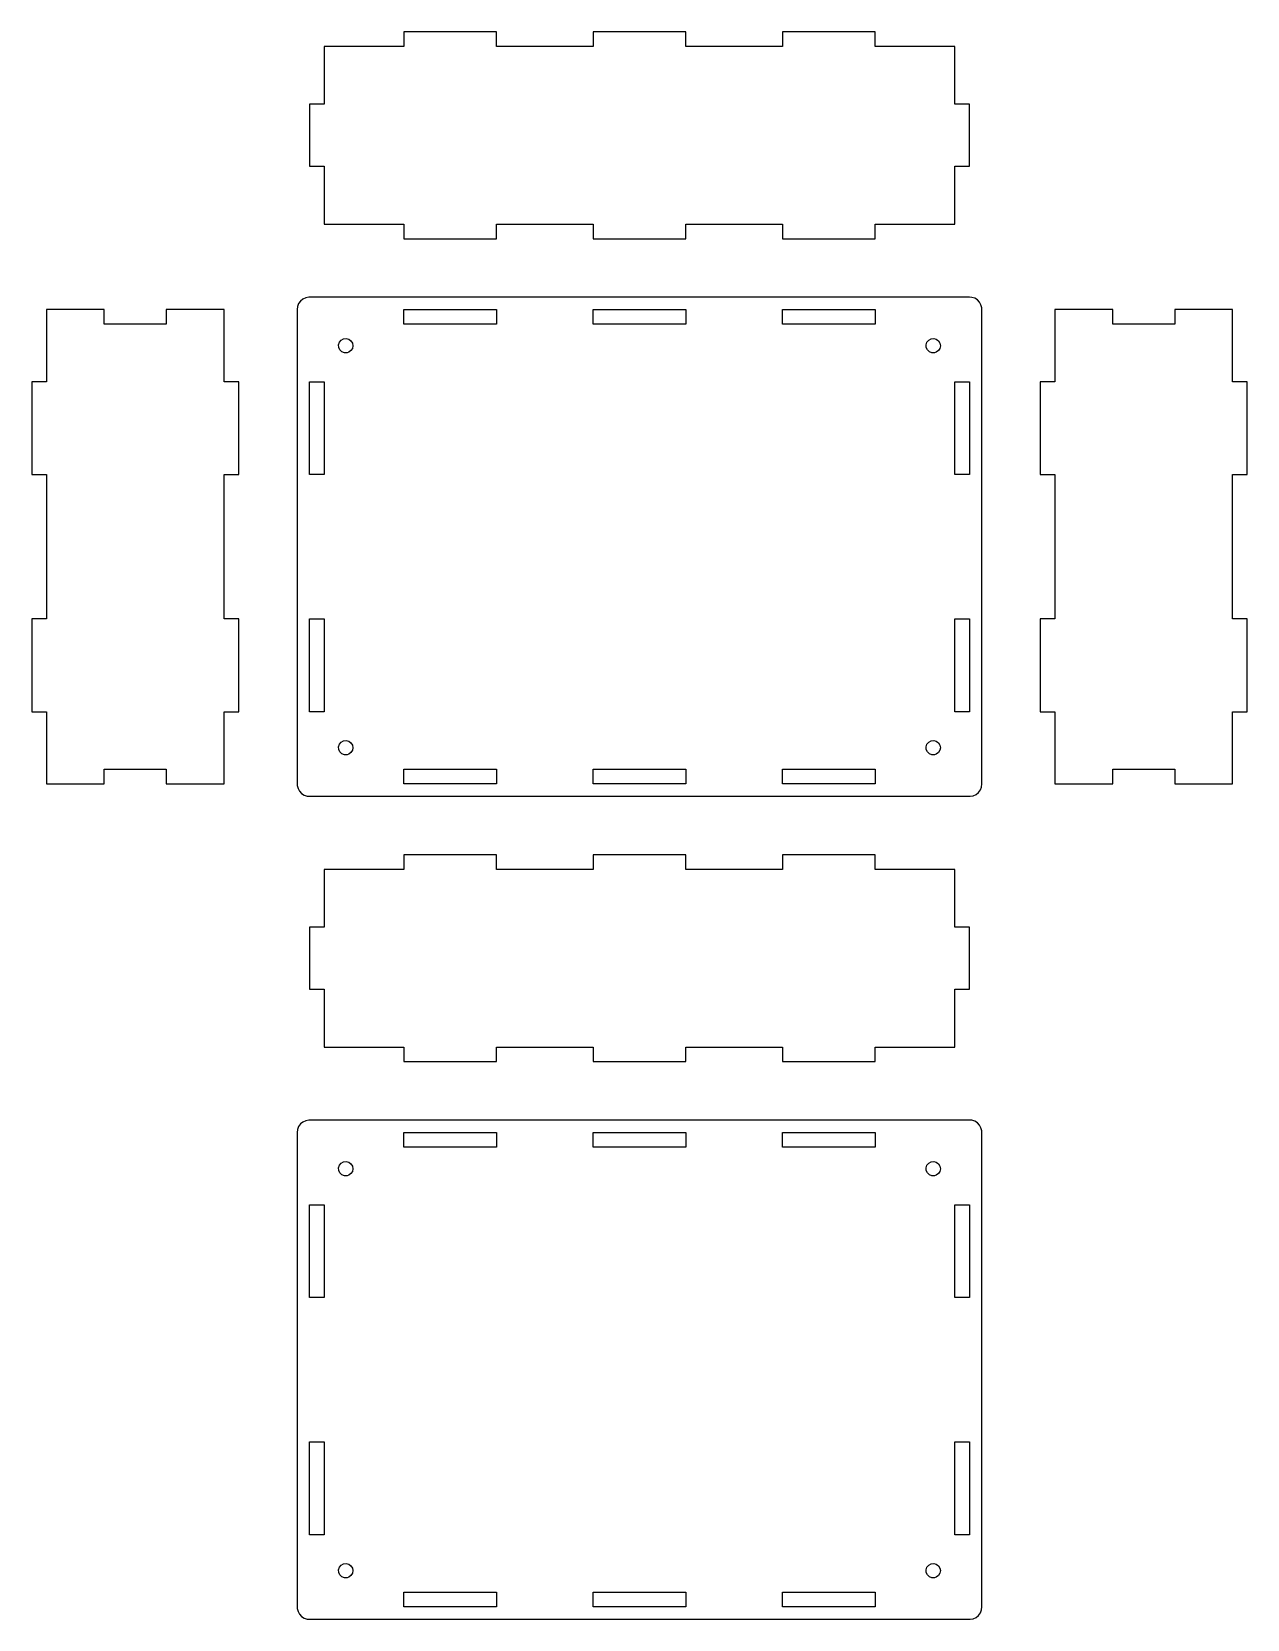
# Model space of a CAD drawing. Header units: metres. Extents: x -4.9 to 4.9, y -8.7 to 4.2.
import ezdxf

# ---------------------------------------------------------------- set-up
doc = ezdxf.new("R2010")
doc.units = ezdxf.units.M

msp = doc.modelspace()

# ---------------------------------------------------------------- linework, layer by layer
for p, q in [((-1.155, 4.16376), (-1.905, 4.16376)), ((-1.905, 4.16376), (-1.905, 4.04565)), ((-1.155, 4.04565), (-1.155, 4.16376)), ((0.375, 4.16376), (-0.375, 4.16376)), ((-0.375, 4.16376), (-0.375, 4.04565)), ((0.375, 4.04565), (0.375, 4.16376)), ((1.905, 4.16376), (1.155, 4.16376)), ((1.155, 4.16376), (1.155, 4.04565)), ((1.905, 4.04565), (1.905, 4.16376)), ((-1.905, 4.04565), (-2.54999, 4.04565)), ((-2.54999, 4.04565), (-2.54999, 3.57715)), ((-0.375, 4.04565), (-1.155, 4.04565)), ((1.155, 4.04565), (0.375, 4.04565)), ((2.54999, 4.04565), (1.905, 4.04565)), ((2.54999, 3.57715), (2.54999, 4.04565)), ((-2.54999, 3.57715), (-2.66811, 3.57715)), ((-2.66811, 3.57715), (-2.66811, 3.07715)), ((2.66811, 3.57715), (2.54999, 3.57715)), ((2.66811, 3.07715), (2.66811, 3.57715)), ((-2.66811, 3.07715), (-2.54999, 3.07715)), ((-2.54999, 3.07715), (-2.54999, 2.60866)), ((2.54999, 2.60866), (2.54999, 3.07715)), ((2.54999, 3.07715), (2.66811, 3.07715)), ((-2.54999, 2.60866), (-1.905, 2.60866)), ((-1.905, 2.60866), (-1.905, 2.49054)), ((-1.155, 2.60866), (-0.375, 2.60866)), ((-1.155, 2.49054), (-1.155, 2.60866)), ((-0.375, 2.60866), (-0.375, 2.49054)), ((0.375, 2.49054), (0.375, 2.60866)), ((0.375, 2.60866), (1.155, 2.60866)), ((1.155, 2.60866), (1.155, 2.49054)), ((1.905, 2.49054), (1.905, 2.60866)), ((1.905, 2.60866), (2.54999, 2.60866)), ((-1.905, 2.49054), (-1.155, 2.49054)), ((-0.375, 2.49054), (0.375, 2.49054)), ((1.155, 2.49054), (1.905, 2.49054)), ((-2.76495, 1.94298), (-2.7681, 1.91811)), ((-2.75574, 1.96628), (-2.76495, 1.94298)), ((-2.741, 1.98656), (-2.75574, 1.96628)), ((-2.72168, 2.00253), (-2.741, 1.98656)), ((-2.69901, 2.01321), (-2.72168, 2.00253)), ((-2.67438, 2.0179), (-2.69901, 2.01321)), ((2.66811, 2.0181), (-2.67438, 2.0179)), ((2.68684, 2.01633), (2.66811, 2.0181)), ((2.71068, 2.00859), (2.68684, 2.01633)), ((2.73184, 1.99515), (2.71068, 2.00859)), ((2.74901, 1.97688), (2.73184, 1.99515)), ((2.76108, 1.95491), (2.74901, 1.97688)), ((2.76732, 1.93063), (2.76108, 1.95491)), ((2.7681, -1.91811), (2.76732, 1.93063)), ((-4.32715, 1.91811), (-4.79565, 1.91811)), ((-4.79565, 1.91811), (-4.79565, 1.33405)), ((-4.32715, 1.79999), (-4.32715, 1.91811)), ((-3.82715, 1.79999), (-4.32715, 1.79999)), ((-3.35866, 1.91811), (-3.82715, 1.91811)), ((-3.82715, 1.91811), (-3.82715, 1.79999)), ((-3.35866, 1.33405), (-3.35866, 1.91811)), ((-2.7681, 1.91811), (-2.76732, -1.93063)), ((-1.905, 1.8), (-1.905, 1.91811)), ((-1.905, 1.91811), (-1.155, 1.91811)), ((-1.155, 1.8), (-1.905, 1.8)), ((-1.155, 1.91811), (-1.155, 1.8)), ((-0.375, 1.8), (-0.375, 1.91811)), ((-0.375, 1.91811), (0.375, 1.91811)), ((0.375, 1.8), (-0.375, 1.8)), ((0.375, 1.91811), (0.375, 1.8)), ((1.155, 1.8), (1.155, 1.91811)), ((1.155, 1.91811), (1.905, 1.91811)), ((1.905, 1.8), (1.155, 1.8)), ((1.905, 1.91811), (1.905, 1.8)), ((3.82715, 1.91811), (3.35866, 1.91811)), ((3.35866, 1.91811), (3.35866, 1.33405)), ((3.82715, 1.79999), (3.82715, 1.91811)), ((4.32715, 1.79999), (3.82715, 1.79999)), ((4.79565, 1.91811), (4.32715, 1.91811)), ((4.32715, 1.91811), (4.32715, 1.79999)), ((4.79565, 1.33405), (4.79565, 1.91811)), ((-2.42581, 1.65294), (-2.41196, 1.66968)), ((-2.41196, 1.66968), (-2.39291, 1.68016)), ((-2.39291, 1.68016), (-2.37135, 1.68288)), ((-2.37135, 1.68288), (-2.3503, 1.67747)), ((-2.3503, 1.67747), (-2.33272, 1.6647)), ((2.32417, 1.65294), (2.33803, 1.66968)), ((2.33803, 1.66968), (2.35707, 1.68016)), ((2.35707, 1.68016), (2.37863, 1.68288)), ((2.37863, 1.68288), (2.39969, 1.67747)), ((2.39969, 1.67747), (2.41727, 1.6647)), ((-2.43254, 1.63226), (-2.42581, 1.65294)), ((-2.43117, 1.61057), (-2.43254, 1.63226)), ((-2.42192, 1.5909), (-2.43117, 1.61057)), ((-2.40607, 1.57602), (-2.42192, 1.5909)), ((-2.38586, 1.56802), (-2.40607, 1.57602)), ((-2.36412, 1.56802), (-2.38586, 1.56802)), ((-2.3503, 1.57251), (-2.36412, 1.56802)), ((-2.33272, 1.58528), (-2.3503, 1.57251)), ((-2.33272, 1.6647), (-2.32106, 1.64635)), ((-2.32106, 1.60364), (-2.33272, 1.58528)), ((-2.32106, 1.64635), (-2.31699, 1.625)), ((-2.31699, 1.625), (-2.32106, 1.60364)), ((2.31744, 1.63226), (2.32417, 1.65294)), ((2.31882, 1.61057), (2.31744, 1.63226)), ((2.32806, 1.5909), (2.31882, 1.61057)), ((2.34392, 1.57602), (2.32806, 1.5909)), ((2.36412, 1.56802), (2.34392, 1.57602)), ((2.38586, 1.56802), (2.36412, 1.56802)), ((2.39969, 1.57251), (2.38586, 1.56802)), ((2.41727, 1.58528), (2.39969, 1.57251)), ((2.41727, 1.6647), (2.42892, 1.64635)), ((2.42892, 1.60364), (2.41727, 1.58528)), ((2.42892, 1.64635), (2.433, 1.625)), ((2.433, 1.625), (2.42892, 1.60364)), ((-4.79565, 1.33405), (-4.91376, 1.33405)), ((-4.91376, 1.33405), (-4.91376, 0.584045)), ((-3.24054, 1.33405), (-3.35866, 1.33405)), ((-3.24054, 0.584045), (-3.24054, 1.33405)), ((-2.66811, 0.584045), (-2.66811, 1.33405)), ((-2.66811, 1.33405), (-2.55, 1.33405)), ((-2.55, 1.33405), (-2.55, 0.584045)), ((2.55, 0.584045), (2.55, 1.33405)), ((2.55, 1.33405), (2.66811, 1.33405)), ((2.66811, 1.33405), (2.66811, 0.584045)), ((3.35866, 1.33405), (3.24054, 1.33405)), ((3.24054, 1.33405), (3.24054, 0.584045)), ((4.91376, 1.33405), (4.79565, 1.33405)), ((4.91376, 0.584045), (4.91376, 1.33405)), ((-4.91376, 0.584045), (-4.79565, 0.584045)), ((-4.79565, 0.584045), (-4.79565, -0.584045)), ((-3.35866, -0.584045), (-3.35866, 0.584045)), ((-3.35866, 0.584045), (-3.24054, 0.584045)), ((-2.55, 0.584045), (-2.66811, 0.584045)), ((2.66811, 0.584045), (2.55, 0.584045)), ((3.24054, 0.584045), (3.35866, 0.584045)), ((3.35866, 0.584045), (3.35866, -0.584045)), ((4.79565, -0.584045), (4.79565, 0.584045)), ((4.79565, 0.584045), (4.91376, 0.584045)), ((-4.79565, -0.584045), (-4.91376, -0.584045)), ((-4.91376, -0.584045), (-4.91376, -1.33405)), ((-3.24054, -0.584045), (-3.35866, -0.584045)), ((-3.24054, -1.33405), (-3.24054, -0.584045)), ((-2.66811, -1.33405), (-2.66811, -0.584045)), ((-2.66811, -0.584045), (-2.55, -0.584045)), ((-2.55, -0.584045), (-2.55, -1.33405)), ((2.55, -1.33405), (2.55, -0.584045)), ((2.55, -0.584045), (2.66811, -0.584045)), ((2.66811, -0.584045), (2.66811, -1.33405)), ((3.35866, -0.584045), (3.24054, -0.584045)), ((3.24054, -0.584045), (3.24054, -1.33405)), ((4.91376, -0.584045), (4.79565, -0.584045)), ((4.91376, -1.33405), (4.91376, -0.584045)), ((-4.91376, -1.33405), (-4.79565, -1.33405)), ((-4.79565, -1.33405), (-4.79565, -1.91811)), ((-3.35866, -1.91811), (-3.35866, -1.33405)), ((-3.35866, -1.33405), (-3.24054, -1.33405)), ((-2.55, -1.33405), (-2.66811, -1.33405)), ((2.66811, -1.33405), (2.55, -1.33405)), ((3.24054, -1.33405), (3.35866, -1.33405)), ((3.35866, -1.33405), (3.35866, -1.91811)), ((4.79565, -1.91811), (4.79565, -1.33405)), ((4.79565, -1.33405), (4.91376, -1.33405)), ((-2.43254, -1.61772), (-2.42581, -1.59705)), ((-2.43117, -1.63942), (-2.43254, -1.61772)), ((-2.42192, -1.65909), (-2.43117, -1.63942)), ((-2.42581, -1.59705), (-2.41196, -1.58031)), ((-2.40607, -1.67397), (-2.42192, -1.65909)), ((-2.41196, -1.58031), (-2.39291, -1.56982)), ((-2.39291, -1.56982), (-2.37135, -1.56711)), ((-2.37135, -1.56711), (-2.3503, -1.57251)), ((-2.3503, -1.57251), (-2.33272, -1.58528)), ((-2.33272, -1.6647), (-2.3503, -1.67747)), ((-2.33272, -1.58528), (-2.32106, -1.60364)), ((-2.32106, -1.64635), (-2.33272, -1.6647)), ((-2.32106, -1.60364), (-2.31699, -1.625)), ((-2.31699, -1.625), (-2.32106, -1.64635)), ((2.31744, -1.61772), (2.32417, -1.59705)), ((2.31882, -1.63942), (2.31744, -1.61772)), ((2.32806, -1.65909), (2.31882, -1.63942)), ((2.32417, -1.59705), (2.33803, -1.58031)), ((2.34392, -1.67397), (2.32806, -1.65909)), ((2.33803, -1.58031), (2.35707, -1.56982)), ((2.35707, -1.56982), (2.37863, -1.56711)), ((2.37863, -1.56711), (2.39969, -1.57251)), ((2.39969, -1.57251), (2.41727, -1.58528)), ((2.41727, -1.6647), (2.39969, -1.67747)), ((2.41727, -1.58528), (2.42892, -1.60364)), ((2.42892, -1.64635), (2.41727, -1.6647)), ((2.42892, -1.60364), (2.433, -1.625)), ((2.433, -1.625), (2.42892, -1.64635)), ((-2.38586, -1.68196), (-2.40607, -1.67397)), ((-2.36412, -1.68196), (-2.38586, -1.68196)), ((-2.3503, -1.67747), (-2.36412, -1.68196)), ((2.36412, -1.68196), (2.34392, -1.67397)), ((2.38586, -1.68196), (2.36412, -1.68196)), ((2.39969, -1.67747), (2.38586, -1.68196)), ((-4.79565, -1.91811), (-4.32715, -1.91811)), ((-4.32715, -1.79999), (-3.82715, -1.79999)), ((-4.32715, -1.91811), (-4.32715, -1.79999)), ((-3.82715, -1.79999), (-3.82715, -1.91811)), ((-3.82715, -1.91811), (-3.35866, -1.91811)), ((-1.905, -1.91811), (-1.905, -1.8)), ((-1.905, -1.8), (-1.155, -1.8)), ((-1.155, -1.91811), (-1.905, -1.91811)), ((-1.155, -1.8), (-1.155, -1.91811)), ((-0.375, -1.91811), (-0.375, -1.8)), ((-0.375, -1.8), (0.375, -1.8)), ((0.375, -1.91811), (-0.375, -1.91811)), ((0.375, -1.8), (0.375, -1.91811)), ((1.155, -1.91811), (1.155, -1.8)), ((1.155, -1.8), (1.905, -1.8)), ((1.905, -1.91811), (1.155, -1.91811)), ((1.905, -1.8), (1.905, -1.91811)), ((2.76495, -1.94298), (2.7681, -1.91811)), ((3.35866, -1.91811), (3.82715, -1.91811)), ((3.82715, -1.79999), (4.32715, -1.79999)), ((3.82715, -1.91811), (3.82715, -1.79999)), ((4.32715, -1.79999), (4.32715, -1.91811)), ((4.32715, -1.91811), (4.79565, -1.91811)), ((-2.76732, -1.93063), (-2.76108, -1.95491)), ((-2.76108, -1.95491), (-2.74901, -1.97688)), ((-2.74901, -1.97688), (-2.73184, -1.99515)), ((-2.73184, -1.99515), (-2.71068, -2.00859)), ((-2.71068, -2.00859), (-2.68684, -2.01633)), ((-2.68684, -2.01633), (-2.67438, -2.0179)), ((-2.67438, -2.0179), (2.67438, -2.0179)), ((2.67438, -2.0179), (2.69901, -2.01321)), ((2.69901, -2.01321), (2.72168, -2.00253)), ((2.72168, -2.00253), (2.741, -1.98656)), ((2.741, -1.98656), (2.75574, -1.96628)), ((2.75574, -1.96628), (2.76495, -1.94298)), ((-1.155, -2.49054), (-1.905, -2.49054)), ((-1.905, -2.49054), (-1.905, -2.60866)), ((-1.155, -2.60866), (-1.155, -2.49054)), ((0.375, -2.49054), (-0.375, -2.49054)), ((-0.375, -2.49054), (-0.375, -2.60866)), ((0.375, -2.60866), (0.375, -2.49054)), ((1.905, -2.49054), (1.155, -2.49054)), ((1.155, -2.49054), (1.155, -2.60866)), ((1.905, -2.60866), (1.905, -2.49054)), ((-1.905, -2.60866), (-2.54999, -2.60866)), ((-2.54999, -2.60866), (-2.54999, -3.07715)), ((-0.375, -2.60866), (-1.155, -2.60866)), ((1.155, -2.60866), (0.375, -2.60866)), ((2.54999, -2.60866), (1.905, -2.60866)), ((2.54999, -3.07715), (2.54999, -2.60866)), ((-2.54999, -3.07715), (-2.66811, -3.07715)), ((-2.66811, -3.07715), (-2.66811, -3.57715)), ((2.66811, -3.07715), (2.54999, -3.07715)), ((2.66811, -3.57715), (2.66811, -3.07715)), ((-2.66811, -3.57715), (-2.54999, -3.57715)), ((-2.54999, -3.57715), (-2.54999, -4.04565)), ((2.54999, -4.04565), (2.54999, -3.57715)), ((2.54999, -3.57715), (2.66811, -3.57715)), ((-2.54999, -4.04565), (-1.905, -4.04565)), ((-1.905, -4.04565), (-1.905, -4.16376)), ((-1.155, -4.04565), (-0.375, -4.04565)), ((-1.155, -4.16376), (-1.155, -4.04565)), ((-0.375, -4.04565), (-0.375, -4.16376)), ((0.375, -4.16376), (0.375, -4.04565)), ((0.375, -4.04565), (1.155, -4.04565)), ((1.155, -4.04565), (1.155, -4.16376)), ((1.905, -4.16376), (1.905, -4.04565)), ((1.905, -4.04565), (2.54999, -4.04565)), ((-1.905, -4.16376), (-1.155, -4.16376)), ((-0.375, -4.16376), (0.375, -4.16376)), ((1.155, -4.16376), (1.905, -4.16376)), ((-2.76495, -4.71133), (-2.7681, -4.73621)), ((-2.7681, -4.73621), (-2.76732, -8.58496)), ((-2.75574, -4.68803), (-2.76495, -4.71133)), ((-2.741, -4.66776), (-2.75574, -4.68803)), ((-2.72168, -4.65176), (-2.741, -4.66776)), ((-2.69901, -4.6411), (-2.72168, -4.65176)), ((-2.67438, -4.6364), (-2.69901, -4.6411)), ((2.66811, -4.6362), (-2.67438, -4.6364)), ((-1.905, -4.85431), (-1.905, -4.73619)), ((-1.905, -4.73619), (-1.155, -4.73619)), ((-1.155, -4.73619), (-1.155, -4.85431)), ((-0.375, -4.85431), (-0.375, -4.73619)), ((-0.375, -4.73619), (0.375, -4.73619)), ((0.375, -4.73619), (0.375, -4.85431)), ((1.155, -4.85431), (1.155, -4.73619)), ((1.155, -4.73619), (1.905, -4.73619)), ((1.905, -4.73619), (1.905, -4.85431)), ((2.68684, -4.63797), (2.66811, -4.6362)), ((2.71068, -4.64572), (2.68684, -4.63797)), ((2.73184, -4.65915), (2.71068, -4.64572)), ((2.74901, -4.67743), (2.73184, -4.65915)), ((2.76108, -4.69939), (2.74901, -4.67743)), ((2.76732, -4.72366), (2.76108, -4.69939)), ((2.7681, -8.57242), (2.76732, -4.72366)), ((-1.155, -4.85431), (-1.905, -4.85431)), ((0.375, -4.85431), (-0.375, -4.85431)), ((1.905, -4.85431), (1.155, -4.85431)), ((-2.43254, -5.02205), (-2.42581, -5.00137)), ((-2.42581, -5.00137), (-2.41196, -4.98462)), ((-2.41196, -4.98462), (-2.39291, -4.97415)), ((-2.39291, -4.97415), (-2.37135, -4.97142)), ((-2.37135, -4.97142), (-2.3503, -4.97684)), ((-2.3503, -4.97684), (-2.33272, -4.98961)), ((-2.33272, -4.98961), (-2.32106, -5.00797)), ((2.31744, -5.02205), (2.32417, -5.00137)), ((2.32417, -5.00137), (2.33803, -4.98462)), ((2.33803, -4.98462), (2.35707, -4.97415)), ((2.35707, -4.97415), (2.37863, -4.97142)), ((2.37863, -4.97142), (2.39969, -4.97684)), ((2.39969, -4.97684), (2.41727, -4.98961)), ((2.41727, -4.98961), (2.42892, -5.00797)), ((-2.43117, -5.04373), (-2.43254, -5.02205)), ((-2.42192, -5.0634), (-2.43117, -5.04373)), ((-2.40607, -5.07828), (-2.42192, -5.0634)), ((-2.38586, -5.08629), (-2.40607, -5.07828)), ((-2.36412, -5.08629), (-2.38586, -5.08629)), ((-2.3503, -5.08179), (-2.36412, -5.08629)), ((-2.33272, -5.06902), (-2.3503, -5.08179)), ((-2.32106, -5.05066), (-2.33272, -5.06902)), ((-2.32106, -5.00797), (-2.31699, -5.02931)), ((-2.31699, -5.02931), (-2.32106, -5.05066)), ((2.31882, -5.04373), (2.31744, -5.02205)), ((2.32806, -5.0634), (2.31882, -5.04373)), ((2.34392, -5.07828), (2.32806, -5.0634)), ((2.36412, -5.08629), (2.34392, -5.07828)), ((2.38586, -5.08629), (2.36412, -5.08629)), ((2.39969, -5.08179), (2.38586, -5.08629)), ((2.41727, -5.06902), (2.39969, -5.08179)), ((2.42892, -5.05066), (2.41727, -5.06902)), ((2.42892, -5.00797), (2.433, -5.02931)), ((2.433, -5.02931), (2.42892, -5.05066)), ((-2.66811, -6.07025), (-2.66811, -5.32025)), ((-2.66811, -5.32025), (-2.55, -5.32025)), ((-2.55, -5.32025), (-2.55, -6.07025)), ((2.55, -6.07025), (2.55, -5.32025)), ((2.55, -5.32025), (2.66811, -5.32025)), ((2.66811, -5.32025), (2.66811, -6.07025)), ((-2.55, -6.07025), (-2.66811, -6.07025)), ((2.66811, -6.07025), (2.55, -6.07025)), ((-2.66811, -7.98837), (-2.66811, -7.23837)), ((-2.66811, -7.23837), (-2.55, -7.23837)), ((-2.55, -7.23837), (-2.55, -7.98837)), ((2.55, -7.98837), (2.55, -7.23837)), ((2.55, -7.23837), (2.66811, -7.23837)), ((2.66811, -7.23837), (2.66811, -7.98837)), ((-2.55, -7.98837), (-2.66811, -7.98837)), ((2.66811, -7.98837), (2.55, -7.98837)), ((-2.43254, -8.27205), (-2.42581, -8.25137)), ((-2.43117, -8.29373), (-2.43254, -8.27205)), ((-2.42192, -8.3134), (-2.43117, -8.29373)), ((-2.42581, -8.25137), (-2.41196, -8.23462)), ((-2.40607, -8.32828), (-2.42192, -8.3134)), ((-2.41196, -8.23462), (-2.39291, -8.22415)), ((-2.38586, -8.33629), (-2.40607, -8.32828)), ((-2.39291, -8.22415), (-2.37135, -8.22142)), ((-2.36412, -8.33629), (-2.38586, -8.33629)), ((-2.37135, -8.22142), (-2.3503, -8.22684)), ((-2.3503, -8.33179), (-2.36412, -8.33629)), ((-2.3503, -8.22684), (-2.33272, -8.23961)), ((-2.33272, -8.31902), (-2.3503, -8.33179)), ((-2.33272, -8.23961), (-2.32106, -8.25797)), ((-2.32106, -8.30066), (-2.33272, -8.31902)), ((-2.32106, -8.25797), (-2.31699, -8.27931)), ((-2.31699, -8.27931), (-2.32106, -8.30066)), ((2.31744, -8.27205), (2.32417, -8.25137)), ((2.31882, -8.29373), (2.31744, -8.27205)), ((2.32806, -8.3134), (2.31882, -8.29373)), ((2.32417, -8.25137), (2.33803, -8.23462)), ((2.34392, -8.32828), (2.32806, -8.3134)), ((2.33803, -8.23462), (2.35707, -8.22415)), ((2.36412, -8.33629), (2.34392, -8.32828)), ((2.35707, -8.22415), (2.37863, -8.22142)), ((2.38586, -8.33629), (2.36412, -8.33629)), ((2.37863, -8.22142), (2.39969, -8.22684)), ((2.39969, -8.33179), (2.38586, -8.33629)), ((2.39969, -8.22684), (2.41727, -8.23961)), ((2.41727, -8.31902), (2.39969, -8.33179)), ((2.41727, -8.23961), (2.42892, -8.25797)), ((2.42892, -8.30066), (2.41727, -8.31902)), ((2.42892, -8.25797), (2.433, -8.27931)), ((2.433, -8.27931), (2.42892, -8.30066)), ((-1.905, -8.57243), (-1.905, -8.45432)), ((-1.905, -8.45432), (-1.155, -8.45432)), ((-1.155, -8.45432), (-1.155, -8.57243)), ((-0.375, -8.57243), (-0.375, -8.45432)), ((-0.375, -8.45432), (0.375, -8.45432)), ((0.375, -8.45432), (0.375, -8.57243)), ((1.155, -8.57243), (1.155, -8.45432)), ((1.155, -8.45432), (1.905, -8.45432)), ((1.905, -8.45432), (1.905, -8.57243)), ((-2.76732, -8.58496), (-2.76108, -8.60924)), ((-1.155, -8.57243), (-1.905, -8.57243)), ((0.375, -8.57243), (-0.375, -8.57243)), ((1.905, -8.57243), (1.155, -8.57243)), ((2.75574, -8.62059), (2.76495, -8.59729)), ((2.76495, -8.59729), (2.7681, -8.57242)), ((-2.76108, -8.60924), (-2.74901, -8.6312)), ((-2.74901, -8.6312), (-2.73184, -8.64948)), ((-2.73184, -8.64948), (-2.71068, -8.6629)), ((-2.71068, -8.6629), (-2.68684, -8.67065)), ((-2.68684, -8.67065), (-2.67438, -8.67223)), ((-2.67438, -8.67223), (2.67438, -8.67223)), ((2.67438, -8.67223), (2.69901, -8.66753)), ((2.69901, -8.66753), (2.72168, -8.65686)), ((2.72168, -8.65686), (2.741, -8.64088)), ((2.741, -8.64088), (2.75574, -8.62059))]:
    msp.add_line(p, q)

doc.saveas('drawing.dxf')
